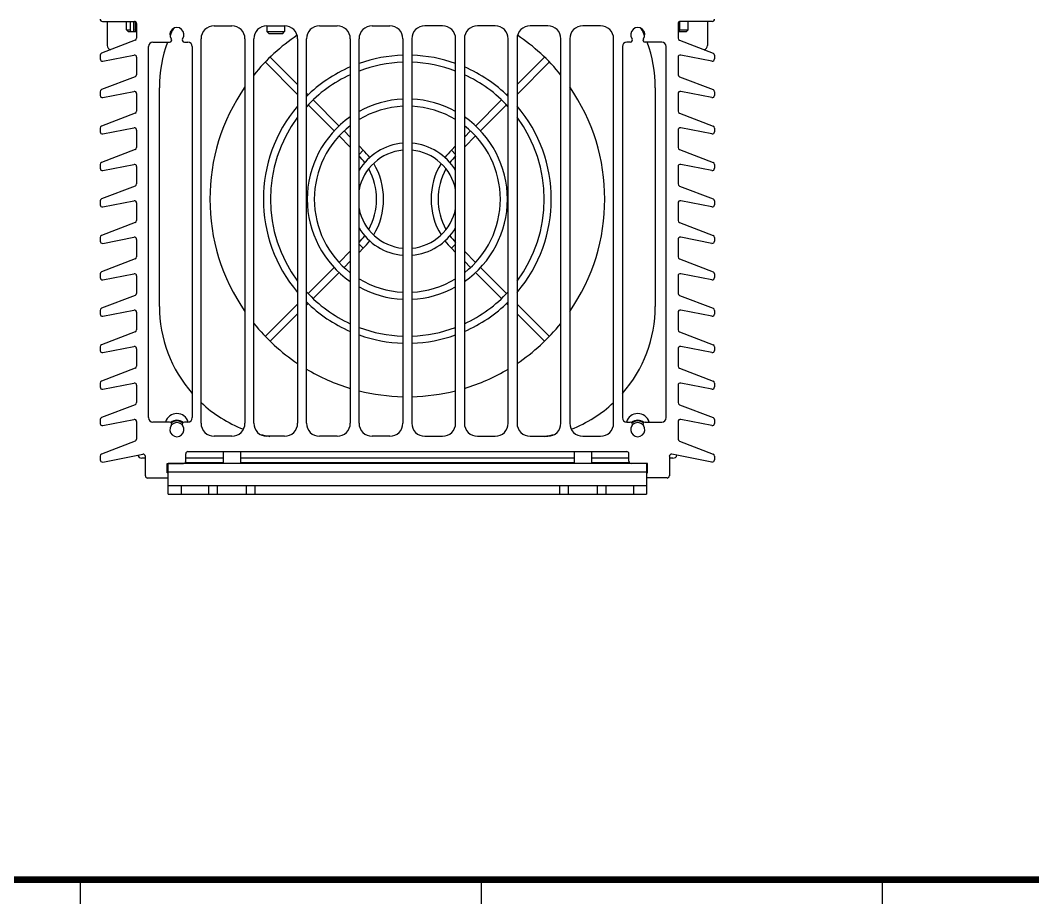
# Model space of a CAD drawing. Extents: x -425 to 6552, y -3049 to 3105.
# Drawn here: x 596.4 to 722.7, y -1936.4 to -1826.3 of the extents above; entities that cross this region are included whole.
import ezdxf

# ---------------------------------------------------------------- set-up
doc = ezdxf.new("R2010")
doc.units = 0
doc.layers.get('0').update_dxf_attribs({"linetype": 'CONTINUOUS'})

msp = doc.modelspace()

# ---------------------------------------------------------------- linework, layer by layer
at = {"color": 7, "linetype": 'CONTINUOUS'}
for p, q in [((606.67, -1826.43), (610.67, -1826.43)), ((607.27, -1826.43), (607.27, -1829.44)), ((609.68, -1827.47), (609.68, -1826.43)), ((610.14, -1826.43), (610.14, -1827.47)), ((610.58, -1827.69), (610.58, -1826.43)), ((610.78, -1826.45), (610.78, -1827.47)), ((610.94, -1826.7), (610.94, -1828.53)), ((678.46, -1826.7), (678.46, -1828.53)), ((678.62, -1826.45), (678.62, -1827.47)), ((682.73, -1826.43), (678.73, -1826.43)), ((679.72, -1827.47), (679.72, -1826.43)), ((682.13, -1826.43), (682.13, -1829.44)), ((609.9, -1827.69), (609.68, -1827.47)), ((609.68, -1827.47), (610.14, -1827.47)), ((609.9, -1827.69), (610.94, -1827.69)), ((610.78, -1827.47), (610.94, -1827.47)), ((620.62, -1826.97), (622.81, -1826.97)), ((627.19, -1826.97), (627.19, -1827.71)), ((627.19, -1826.97), (629.38, -1826.97)), ((627.41, -1827.93), (627.19, -1827.71)), ((627.19, -1827.71), (629.38, -1827.71)), ((627.41, -1827.93), (629.16, -1827.93)), ((629.16, -1827.93), (629.38, -1827.71)), ((629.38, -1826.97), (629.38, -1827.71)), ((633.76, -1826.97), (635.95, -1826.97)), ((640.32, -1826.97), (642.51, -1826.97)), ((649.08, -1826.97), (646.89, -1826.97)), ((655.64, -1826.97), (653.45, -1826.97)), ((662.21, -1826.97), (660.02, -1826.97)), ((668.78, -1826.97), (666.59, -1826.97)), ((678.46, -1827.69), (679.5, -1827.69)), ((678.62, -1827.47), (679.72, -1827.47)), ((679.5, -1827.69), (679.72, -1827.47)), ((610.76, -1828.78), (606.57, -1830.39)), ((612.96, -1829.03), (615.05, -1829.03)), ((616.9, -1829.03), (617.34, -1829.03)), ((618.98, -1876.49), (618.98, -1828.62)), ((624.45, -1828.62), (624.45, -1876.49)), ((625.55, -1876.49), (625.55, -1828.62)), ((631.02, -1828.62), (631.02, -1876.49)), ((632.12, -1876.49), (632.12, -1828.62)), ((637.59, -1828.62), (637.59, -1876.49)), ((638.68, -1876.49), (638.68, -1828.62)), ((644.15, -1828.62), (644.15, -1876.49)), ((645.25, -1828.62), (645.25, -1876.49)), ((650.72, -1876.49), (650.72, -1828.62)), ((651.81, -1828.62), (651.81, -1876.49)), ((657.28, -1876.49), (657.28, -1828.62)), ((658.38, -1828.62), (658.38, -1876.49)), ((663.85, -1876.49), (663.85, -1828.62)), ((664.95, -1828.62), (664.95, -1876.49)), ((670.42, -1876.49), (670.42, -1828.62)), ((672.5, -1829.03), (672.06, -1829.03)), ((676.44, -1829.03), (674.35, -1829.03)), ((678.64, -1828.78), (682.83, -1830.39)), ((612.42, -1875.81), (612.42, -1829.57)), ((617.89, -1829.57), (617.89, -1875.81)), ((671.51, -1829.57), (671.51, -1875.81)), ((676.98, -1875.81), (676.98, -1829.57)), ((606.4, -1830.65), (606.4, -1831.11)), ((606.72, -1831.38), (610.61, -1830.62)), ((610.94, -1830.89), (610.94, -1833.07)), ((631.02, -1835.53), (626.99, -1831.49)), ((631.02, -1834.29), (627.61, -1830.88)), ((658.38, -1834.29), (661.79, -1830.88)), ((658.38, -1835.53), (662.41, -1831.49)), ((678.46, -1830.89), (678.46, -1833.07)), ((682.68, -1831.38), (678.79, -1830.62)), ((683, -1830.65), (683, -1831.11)), ((610.76, -1833.32), (606.57, -1834.93)), ((678.64, -1833.32), (682.83, -1834.93)), ((606.4, -1835.19), (606.4, -1835.65)), ((606.72, -1835.92), (610.61, -1835.17)), ((610.94, -1835.43), (610.94, -1837.61)), ((613.78, -1861.94), (613.78, -1834.69)), ((632.33, -1835.6), (632.12, -1835.38)), ((657.07, -1835.6), (657.28, -1835.38)), ((675.62, -1834.69), (675.62, -1861.94)), ((678.46, -1835.43), (678.46, -1837.61)), ((682.68, -1835.92), (678.79, -1835.17)), ((683, -1835.19), (683, -1835.65)), ((635.58, -1840.09), (632.33, -1836.83)), ((636.2, -1839.47), (632.95, -1836.22)), ((653.2, -1839.47), (656.45, -1836.22)), ((653.82, -1840.09), (657.07, -1836.83)), ((610.76, -1837.87), (606.57, -1839.47)), ((678.64, -1837.87), (682.83, -1839.47)), ((606.4, -1839.73), (606.4, -1840.19)), ((606.72, -1840.46), (610.61, -1839.71)), ((610.94, -1839.98), (610.94, -1842.15)), ((637.59, -1842.09), (636.2, -1840.7)), ((637.59, -1840.86), (636.82, -1840.09)), ((651.81, -1840.86), (652.58, -1840.09)), ((651.81, -1842.09), (653.2, -1840.7)), ((678.46, -1839.98), (678.46, -1842.15)), ((682.68, -1840.46), (678.79, -1839.71)), ((683, -1839.73), (683, -1840.19)), ((639.21, -1842.47), (638.68, -1841.95)), ((650.19, -1842.47), (650.72, -1841.95)), ((610.76, -1842.41), (606.57, -1844.02)), ((639.21, -1842.47), (638.68, -1843)), ((650.19, -1842.47), (650.72, -1843)), ((678.64, -1842.41), (682.83, -1844.02)), ((606.4, -1844.27), (606.4, -1844.74)), ((606.72, -1845), (610.61, -1844.25)), ((682.68, -1845), (678.79, -1844.25)), ((683, -1844.27), (683, -1844.74)), ((610.94, -1844.52), (610.94, -1846.69)), ((678.46, -1844.52), (678.46, -1846.69)), ((610.76, -1846.95), (606.57, -1848.56)), ((678.64, -1846.95), (682.83, -1848.56)), ((606.4, -1848.81), (606.4, -1849.28)), ((606.72, -1849.55), (610.61, -1848.79)), ((610.94, -1849.06), (610.94, -1851.24)), ((678.46, -1849.06), (678.46, -1851.24)), ((682.68, -1849.55), (678.79, -1848.79)), ((683, -1848.81), (683, -1849.28)), ((610.76, -1851.49), (606.57, -1853.1)), ((678.64, -1851.49), (682.83, -1853.1)), ((606.4, -1853.35), (606.4, -1853.82)), ((606.72, -1854.09), (610.61, -1853.33)), ((610.94, -1853.6), (610.94, -1855.78)), ((639.21, -1854.7), (638.68, -1854.18)), ((650.19, -1854.7), (650.72, -1854.18)), ((678.46, -1853.6), (678.46, -1855.78)), ((682.68, -1854.09), (678.79, -1853.33)), ((683, -1853.35), (683, -1853.82)), ((637.59, -1855.08), (636.2, -1856.47)), ((639.21, -1854.7), (638.68, -1855.23)), ((650.19, -1854.7), (650.72, -1855.23)), ((651.81, -1855.08), (653.2, -1856.47)), ((610.76, -1856.03), (606.57, -1857.64)), ((635.58, -1857.09), (632.33, -1860.34)), ((637.59, -1856.32), (636.82, -1857.09)), ((651.81, -1856.32), (652.58, -1857.09)), ((653.82, -1857.09), (657.07, -1860.34)), ((678.64, -1856.03), (682.83, -1857.64)), ((606.4, -1857.9), (606.4, -1858.36)), ((606.72, -1858.63), (610.61, -1857.87)), ((610.94, -1858.14), (610.94, -1860.32)), ((636.2, -1857.71), (632.95, -1860.96)), ((653.2, -1857.71), (656.45, -1860.96)), ((678.46, -1858.14), (678.46, -1860.32)), ((682.68, -1858.63), (678.79, -1857.87)), ((683, -1857.9), (683, -1858.36)), ((610.76, -1860.57), (606.57, -1862.18)), ((678.64, -1860.57), (682.83, -1862.18)), ((631.02, -1861.65), (626.99, -1865.68)), ((632.33, -1861.58), (632.12, -1861.79)), ((657.07, -1861.58), (657.28, -1861.79)), ((658.38, -1861.65), (662.41, -1865.68)), ((606.4, -1862.44), (606.4, -1862.9)), ((606.72, -1863.17), (610.61, -1862.41)), ((610.94, -1862.68), (610.94, -1864.86)), ((631.02, -1862.89), (627.61, -1866.3)), ((658.38, -1862.89), (661.79, -1866.3)), ((678.46, -1862.68), (678.46, -1864.86)), ((682.68, -1863.17), (678.79, -1862.41)), ((683, -1862.44), (683, -1862.9)), ((610.76, -1865.12), (606.57, -1866.72)), ((678.64, -1865.12), (682.83, -1866.72)), ((606.4, -1866.98), (606.4, -1867.44)), ((606.72, -1867.71), (610.61, -1866.96)), ((682.68, -1867.71), (678.79, -1866.96)), ((683, -1866.98), (683, -1867.44)), ((610.94, -1867.22), (610.94, -1869.4)), ((678.46, -1867.22), (678.46, -1869.4)), ((610.76, -1869.66), (606.57, -1871.27)), ((678.64, -1869.66), (682.83, -1871.27)), ((606.4, -1871.52), (606.4, -1871.99)), ((606.72, -1872.25), (610.61, -1871.5)), ((610.94, -1871.77), (610.94, -1873.94)), ((678.46, -1871.77), (678.46, -1873.94)), ((682.68, -1872.25), (678.79, -1871.5)), ((683, -1871.52), (683, -1871.99)), ((610.76, -1874.2), (606.57, -1875.81)), ((678.64, -1874.2), (682.83, -1875.81)), ((606.72, -1876.8), (610.61, -1876.04)), ((682.68, -1876.8), (678.79, -1876.04)), ((606.4, -1876.06), (606.4, -1876.53)), ((610.94, -1876.31), (610.94, -1878.48)), ((615.05, -1876.36), (612.96, -1876.36)), ((616.49, -1876.26), (616.45, -1876.33)), ((617.34, -1876.36), (616.9, -1876.36)), ((672.06, -1876.36), (672.5, -1876.36)), ((672.91, -1876.26), (672.95, -1876.33)), ((674.35, -1876.36), (676.44, -1876.36)), ((678.46, -1876.31), (678.46, -1878.48)), ((683, -1876.06), (683, -1876.53)), ((622.81, -1878.13), (620.62, -1878.13)), ((629.38, -1878.13), (627.19, -1878.13)), ((635.95, -1878.13), (633.76, -1878.13)), ((642.51, -1878.13), (640.32, -1878.13)), ((646.89, -1878.13), (649.08, -1878.13)), ((653.45, -1878.13), (655.64, -1878.13)), ((660.02, -1878.13), (662.21, -1878.13)), ((666.59, -1878.13), (668.78, -1878.13)), ((610.76, -1878.74), (606.57, -1880.35)), ((678.64, -1878.74), (682.83, -1880.35)), ((606.4, -1880.6), (606.4, -1881.07)), ((606.72, -1881.34), (611.71, -1880.37)), ((612.03, -1880.87), (611.6, -1880.87)), ((612.03, -1880.64), (612.03, -1883.06)), ((617.07, -1881.25), (617.07, -1880.32)), ((621.72, -1880.87), (617.07, -1880.87)), ((617.34, -1880.05), (672.06, -1880.05)), ((621.72, -1880.05), (621.72, -1881.53)), ((623.91, -1880.05), (623.91, -1881.53)), ((665.49, -1880.87), (623.91, -1880.87)), ((665.49, -1880.05), (665.49, -1881.53)), ((667.68, -1880.05), (667.68, -1881.53)), ((672.33, -1880.87), (667.68, -1880.87)), ((672.33, -1881.25), (672.33, -1880.32)), ((677.37, -1880.64), (677.37, -1883.06)), ((677.8, -1880.87), (677.37, -1880.87)), ((682.68, -1881.34), (677.69, -1880.37)), ((683, -1880.6), (683, -1881.07)), ((614.77, -1881.53), (616.79, -1881.53)), ((614.77, -1882.68), (614.77, -1881.53)), ((674.52, -1881.53), (614.88, -1881.53)), ((614.88, -1885.36), (614.88, -1881.53)), ((617.01, -1881.42), (621.72, -1881.42)), ((623.91, -1881.42), (665.49, -1881.42)), ((667.68, -1881.42), (672.39, -1881.42)), ((674.63, -1881.53), (672.61, -1881.53)), ((674.52, -1881.53), (674.52, -1885.36)), ((674.63, -1882.68), (674.63, -1881.53)), ((612.31, -1883.33), (614.88, -1883.33)), ((614.88, -1882.68), (614.77, -1882.68)), ((674.52, -1882.62), (614.88, -1882.62)), ((674.52, -1882.68), (674.63, -1882.68)), ((677.09, -1883.33), (674.52, -1883.33)), ((614.88, -1884.26), (674.52, -1884.26)), ((616.52, -1885.36), (616.52, -1884.26)), ((619.94, -1885.36), (619.94, -1884.26)), ((621.03, -1885.36), (621.03, -1884.26)), ((624.59, -1884.26), (624.59, -1885.36)), ((625.69, -1884.26), (625.69, -1885.36)), ((663.71, -1885.36), (663.71, -1884.26)), ((664.81, -1885.36), (664.81, -1884.26)), ((668.37, -1884.26), (668.37, -1885.36)), ((669.46, -1884.26), (669.46, -1885.36)), ((672.88, -1884.26), (672.88, -1885.36)), ((614.88, -1885.36), (674.52, -1885.36))]:
    msp.add_line(p, q, dxfattribs=at)
for p, q in [((603.89, -1933.39), (603.89, -1936.39)), ((653.89, -1933.39), (653.89, -1936.39)), ((703.89, -1933.39), (703.89, -1936.39))]:
    msp.add_line(p, q)
at = {"const_width": 0.8}
msp.add_lwpolyline([(903.89, -1553.39), (353.89, -1553.39), (353.89, -1933.39), (903.89, -1933.39)], close=True, dxfattribs=at)
at = {"color": 7, "linetype": 'CONTINUOUS'}
for centre, radius, start, end in [((606.67, -1826.15), 0.274, 180, 270), ((610.67, -1826.7), 0.274, 0, 90), ((678.73, -1826.7), 0.274, 90, 180), ((682.73, -1826.15), 0.274, 270, 0), ((609.71, -1827.7), 1.09, 0.6052, 12.1754), ((615.97, -1828.07), 0.875, 323.4704, 216.5296), ((630.2, -1834.69), 16.42, 153.2906, 156.8014), ((620.62, -1828.62), 1.64, 90, 180), ((622.81, -1828.62), 1.64, 0, 90), ((627.19, -1828.62), 1.64, 90, 180), ((629.38, -1828.62), 1.64, 0, 90), ((633.76, -1828.62), 1.64, 90, 180), ((635.95, -1828.62), 1.64, 0, 90), ((640.32, -1828.62), 1.64, 90, 180), ((642.51, -1828.62), 1.64, 0, 90), ((646.89, -1828.62), 1.64, 90, 180), ((649.08, -1828.62), 1.64, 0, 90), ((653.45, -1828.62), 1.64, 90, 180), ((655.64, -1828.62), 1.64, 0, 90), ((660.02, -1828.62), 1.64, 90, 180), ((662.21, -1828.62), 1.64, 0, 90), ((666.59, -1828.62), 1.64, 90, 180), ((668.78, -1828.62), 1.64, 0, 90), ((673.43, -1828.07), 0.875, 323.4704, 216.5296), ((659.2, -1834.69), 16.42, 23.1986, 26.7094), ((677.56, -1827.7), 1.09, 0.6052, 12.1754), ((610.67, -1828.53), 0.274, 291, 0), ((612.96, -1829.57), 0.547, 90, 180), ((630.2, -1834.69), 16.42, 159.8169, 180), ((615.05, -1828.75), 0.274, 270, 36.5296), ((616.9, -1828.75), 0.274, 143.4704, 270), ((617.34, -1829.57), 0.547, 0, 90), ((644.7, -1848.59), 24.62, 123.9439, 141.0603), ((644.7, -1848.59), 24.62, 38.9397, 56.0561), ((672.06, -1829.57), 0.547, 90, 180), ((672.5, -1828.75), 0.274, 270, 36.5296), ((674.35, -1828.75), 0.274, 143.4704, 270), ((659.2, -1834.69), 16.42, 0, 20.1831), ((676.44, -1829.57), 0.547, 0, 90), ((678.73, -1828.53), 0.274, 180, 249), ((606.67, -1830.65), 0.274, 111, 180), ((607.82, -1829.44), 0.547, 180, 255.471), ((681.58, -1829.44), 0.547, 284.529, 0), ((682.73, -1830.65), 0.274, 0, 69), ((606.67, -1831.11), 0.274, 180, 281), ((610.67, -1830.89), 0.274, 0, 101), ((644.7, -1848.59), 17.95, 91.7472, 109.603), ((644.7, -1848.59), 17.07, 91.837, 110.6518), ((644.7, -1848.59), 17.95, 70.397, 88.2528), ((644.7, -1848.59), 17.07, 69.3482, 88.163), ((678.73, -1830.89), 0.274, 79, 180), ((682.73, -1831.11), 0.274, 259, 0), ((610.67, -1833.07), 0.274, 291, 0), ((644.7, -1848.59), 17.95, 113.3601, 134.5362), ((644.7, -1848.59), 17.07, 114.6286, 137.5112), ((644.7, -1848.59), 17.07, 42.4888, 65.3714), ((644.7, -1848.59), 17.95, 45.4638, 66.6399), ((678.73, -1833.07), 0.274, 180, 249), ((606.67, -1835.19), 0.274, 111, 180), ((606.67, -1835.65), 0.274, 180, 281), ((610.67, -1835.43), 0.274, 0, 101), ((644.7, -1848.59), 24.62, 145.3343, 214.6657), ((644.7, -1848.59), 24.62, 325.3343, 34.6657), ((678.73, -1835.43), 0.274, 79, 180), ((682.73, -1835.65), 0.274, 259, 0), ((682.73, -1835.19), 0.274, 0, 69), ((644.7, -1848.59), 12.48, 92.5148, 118.86), ((644.7, -1848.59), 12.48, 61.14, 87.4852), ((610.67, -1837.61), 0.274, 291, 0), ((644.7, -1848.59), 17.95, 139.6857, 220.3143), ((644.7, -1848.59), 11.6, 92.7046, 121.2732), ((644.7, -1848.59), 11.6, 58.7268, 87.2954), ((644.7, -1848.59), 17.95, 319.6857, 40.3143), ((678.73, -1837.61), 0.274, 180, 249), ((644.7, -1848.59), 17.07, 143.2852, 216.7148), ((644.7, -1848.59), 12.48, 124.7797, 235.2203), ((644.7, -1848.59), 11.6, 127.8296, 232.1704), ((644.7, -1848.59), 11.6, 307.8296, 52.1704), ((644.7, -1848.59), 12.48, 304.7797, 55.2203), ((644.7, -1848.59), 17.07, 323.2852, 36.7148), ((606.67, -1839.73), 0.274, 111, 180), ((606.67, -1840.19), 0.274, 180, 281), ((610.67, -1839.98), 0.274, 0, 101), ((678.73, -1839.98), 0.274, 79, 180), ((682.73, -1840.19), 0.274, 259, 0), ((682.73, -1839.73), 0.274, 0, 69), ((644.7, -1848.59), 7, 94.4838, 149.3072), ((644.7, -1848.59), 7, 30.6928, 85.5162), ((610.67, -1842.15), 0.274, 291, 0), ((644.7, -1848.59), 6.13, 95.1252, 169.1766), ((633.09, -1848.59), 7.77, 35.923, 43.9829), ((633.09, -1848.59), 8.65, 36.9055, 45), ((644.7, -1848.59), 6.13, 10.8234, 84.8748), ((656.31, -1848.59), 8.65, 135, 143.0945), ((656.31, -1848.59), 7.77, 136.0171, 144.077), ((678.73, -1842.15), 0.274, 180, 249), ((606.67, -1844.27), 0.274, 111, 180), ((610.67, -1844.52), 0.274, 0, 101), ((633.09, -1848.59), 8.65, 328.9663, 31.0337), ((656.31, -1848.59), 8.65, 148.9663, 211.0337), ((678.73, -1844.52), 0.274, 79, 180), ((682.73, -1844.27), 0.274, 0, 69), ((606.67, -1844.74), 0.274, 180, 281), ((633.09, -1848.59), 7.77, 330.9014, 29.0986), ((656.31, -1848.59), 7.77, 150.9014, 209.0986), ((682.73, -1844.74), 0.274, 259, 0), ((610.67, -1846.69), 0.274, 291, 0), ((678.73, -1846.69), 0.274, 180, 249), ((606.67, -1848.81), 0.274, 111, 180), ((606.67, -1849.28), 0.274, 180, 281), ((610.67, -1849.06), 0.274, 0, 101), ((678.73, -1849.06), 0.274, 79, 180), ((682.73, -1849.28), 0.274, 259, 0), ((682.73, -1848.81), 0.274, 0, 69), ((644.7, -1848.59), 6.13, 190.8234, 264.8748), ((644.7, -1848.59), 6.13, 275.1252, 349.1766), ((610.67, -1851.24), 0.274, 291, 0), ((678.73, -1851.24), 0.274, 180, 249), ((606.67, -1853.35), 0.274, 111, 180), ((610.67, -1853.6), 0.274, 0, 101), ((644.7, -1848.59), 7, 210.6928, 265.5162), ((633.09, -1848.59), 7.77, 316.0171, 324.077), ((644.7, -1848.59), 7, 274.4838, 329.3072), ((656.31, -1848.59), 7.77, 215.923, 223.9829), ((678.73, -1853.6), 0.274, 79, 180), ((682.73, -1853.35), 0.274, 0, 69), ((606.67, -1853.82), 0.274, 180, 281), ((633.09, -1848.59), 8.65, 315, 323.0945), ((656.31, -1848.59), 8.65, 216.9055, 225), ((682.73, -1853.82), 0.274, 259, 0), ((610.67, -1855.78), 0.274, 291, 0), ((678.73, -1855.78), 0.274, 180, 249), ((606.67, -1857.9), 0.274, 111, 180), ((606.67, -1858.36), 0.274, 180, 281), ((610.67, -1858.14), 0.274, 0, 101), ((678.73, -1858.14), 0.274, 79, 180), ((682.73, -1858.36), 0.274, 259, 0), ((682.73, -1857.9), 0.274, 0, 69), ((644.7, -1848.59), 11.6, 238.7268, 267.2954), ((644.7, -1848.59), 12.48, 241.14, 267.4852), ((644.7, -1848.59), 11.6, 272.7046, 301.2732), ((644.7, -1848.59), 12.48, 272.5148, 298.86), ((610.67, -1860.32), 0.274, 291, 0), ((644.7, -1848.59), 17.07, 222.4888, 245.3714), ((644.7, -1848.59), 17.07, 294.6286, 317.5112), ((678.73, -1860.32), 0.274, 180, 249), ((630.2, -1861.94), 16.42, 180, 221.3798), ((644.7, -1848.59), 17.95, 225.4638, 246.6399), ((644.7, -1848.59), 17.95, 293.3601, 314.5362), ((659.2, -1861.94), 16.42, 318.6202, 0), ((606.67, -1862.44), 0.274, 111, 180), ((606.67, -1862.9), 0.274, 180, 281), ((610.67, -1862.68), 0.274, 0, 101), ((678.73, -1862.68), 0.274, 79, 180), ((682.73, -1862.9), 0.274, 259, 0), ((682.73, -1862.44), 0.274, 0, 69), ((644.7, -1848.59), 24.62, 218.9397, 236.2393), ((644.7, -1848.59), 17.07, 249.3482, 268.163), ((644.7, -1848.59), 17.07, 271.837, 290.6518), ((644.7, -1848.59), 24.62, 303.7607, 321.0603), ((610.67, -1864.86), 0.274, 291, 0), ((644.7, -1848.59), 17.95, 250.397, 268.2528), ((644.7, -1848.59), 17.95, 271.7472, 289.603), ((678.73, -1864.86), 0.274, 180, 249), ((606.67, -1866.98), 0.274, 111, 180), ((610.67, -1867.22), 0.274, 0, 101), ((678.73, -1867.22), 0.274, 79, 180), ((682.73, -1866.98), 0.274, 0, 69), ((606.67, -1867.44), 0.274, 180, 281), ((682.73, -1867.44), 0.274, 259, 0), ((610.67, -1869.4), 0.274, 291, 0), ((678.73, -1869.4), 0.274, 180, 249), ((644.7, -1848.59), 24.62, 239.253, 253.2008), ((644.7, -1848.59), 24.62, 286.7992, 300.747), ((606.67, -1871.52), 0.274, 111, 180), ((606.67, -1871.99), 0.274, 180, 281), ((610.67, -1871.77), 0.274, 0, 101), ((678.73, -1871.77), 0.274, 79, 180), ((682.73, -1871.99), 0.274, 259, 0), ((682.73, -1871.52), 0.274, 0, 69), ((644.7, -1848.59), 24.62, 255.8468, 268.7282), ((644.7, -1848.59), 24.62, 271.2718, 284.1532), ((610.67, -1873.94), 0.274, 291, 0), ((630.2, -1861.94), 16.42, 226.8896, 248.8263), ((659.2, -1861.94), 16.42, 291.1737, 313.1104), ((678.73, -1873.94), 0.274, 180, 249), ((606.67, -1876.06), 0.274, 111, 180), ((610.67, -1876.31), 0.274, 0, 101), ((612.96, -1875.81), 0.547, 180, 270), ((615.97, -1876.77), 1.47, 16.389, 163.7894), ((617.34, -1875.81), 0.547, 270, 0), ((672.06, -1875.81), 0.547, 180, 270), ((673.43, -1876.77), 1.47, 16.2106, 163.611), ((676.44, -1875.81), 0.547, 270, 0), ((678.73, -1876.31), 0.274, 79, 180), ((682.73, -1876.06), 0.274, 0, 69), ((606.67, -1876.53), 0.274, 180, 281), ((615.05, -1876.63), 0.274, 323.4704, 90), ((615.97, -1877.31), 0.875, 143.4704, 36.5296), ((615.97, -1877.31), 1.18, 49.9375, 130.0625), ((615.97, -1877.31), 1.09, 50.1977, 129.8023), ((615.97, -1877.31), 0.875, 46.1405, 133.8595), ((616.9, -1876.63), 0.274, 90, 216.5296), ((620.62, -1876.49), 1.64, 180, 270), ((622.81, -1876.49), 1.64, 270, 0), ((627.19, -1876.49), 1.64, 180, 270), ((629.38, -1876.49), 1.64, 270, 0), ((633.76, -1876.49), 1.64, 180, 270), ((635.95, -1876.49), 1.64, 270, 0), ((640.32, -1876.49), 1.64, 180, 270), ((642.51, -1876.49), 1.64, 270, 0), ((646.89, -1876.49), 1.64, 180, 270), ((649.08, -1876.49), 1.64, 270, 0), ((653.45, -1876.49), 1.64, 180, 270), ((655.64, -1876.49), 1.64, 270, 0), ((660.02, -1876.49), 1.64, 180, 270), ((662.21, -1876.49), 1.64, 270, 0), ((666.59, -1876.49), 1.64, 180, 270), ((668.78, -1876.49), 1.64, 270, 0), ((672.5, -1876.63), 0.274, 323.4704, 90), ((673.43, -1877.31), 0.875, 143.4704, 36.5296), ((673.43, -1877.31), 1.18, 49.9375, 130.0625), ((673.43, -1877.31), 1.09, 50.1977, 129.8023), ((673.43, -1877.31), 0.875, 46.1405, 133.8595), ((674.35, -1876.63), 0.274, 90, 216.5296), ((682.73, -1876.53), 0.274, 259, 0), ((610.67, -1878.48), 0.274, 291, 0), ((630.2, -1861.94), 16.42, 256.3562, 260.7349), ((659.2, -1861.94), 16.42, 279.2651, 283.6438), ((678.73, -1878.48), 0.274, 180, 249), ((606.67, -1880.6), 0.274, 111, 180), ((606.67, -1881.07), 0.274, 180, 281), ((611.6, -1880.32), 0.547, 197.8842, 270), ((611.76, -1880.64), 0.274, 0, 101), ((617.34, -1880.32), 0.274, 90, 180), ((672.06, -1880.32), 0.274, 0, 90), ((677.64, -1880.64), 0.274, 79, 180), ((677.8, -1880.32), 0.547, 270, 342.1158), ((682.73, -1881.07), 0.274, 259, 0), ((682.73, -1880.6), 0.274, 0, 69), ((616.79, -1881.25), 0.274, 270, 0), ((672.61, -1881.25), 0.274, 180, 270), ((612.31, -1883.06), 0.274, 180, 270), ((677.09, -1883.06), 0.274, 270, 0)]:
    msp.add_arc(centre, radius, start, end, dxfattribs=at)
msp.add_open_spline([(610.14, -1827.47), (610.14, -1827.48), (610.17, -1827.56), (610.2, -1827.63), (610.22, -1827.69)], degree=3, knots=[0, 0, 0, 0, 0.244393, 1, 1, 1, 1], dxfattribs=at)

doc.saveas('drawing.dxf')
